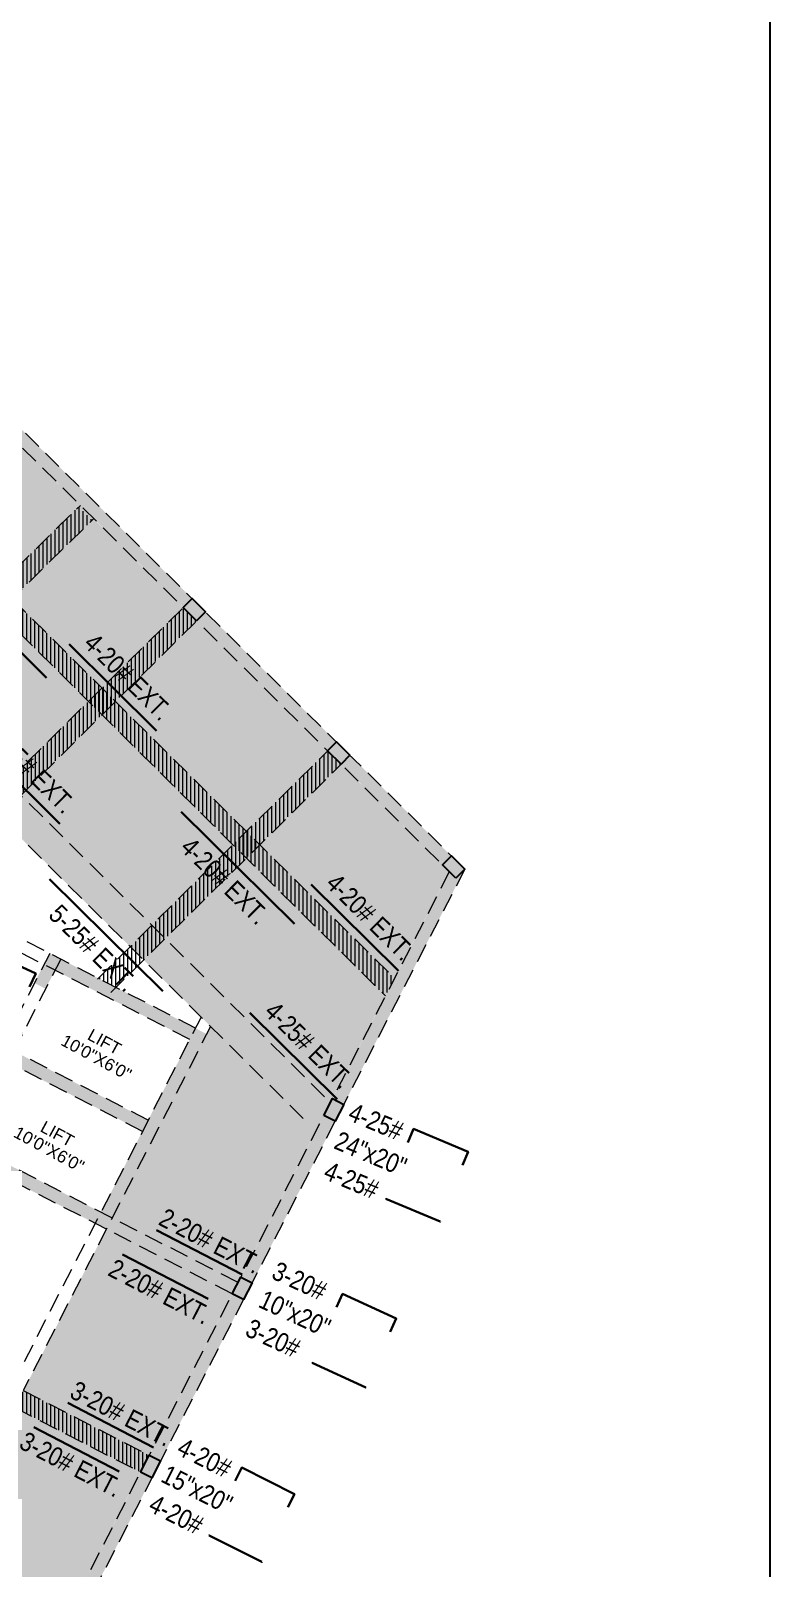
# Model space of a CAD drawing. Header units: inches. Extents: x 1182429 to 1211915, y -922309 to -906718.
# Drawn here: x 1185314 to 1185900, y -914679 to -913460 of the extents above; entities that cross this region are included whole.
import ezdxf

# ---------------------------------------------------------------- set-up
doc = ezdxf.new("R2010")
doc.units = ezdxf.units.IN
doc.header["$LTSCALE"] = 6
doc.linetypes.add('CONTINOUS', pattern=[2000000.0, 1000000.0, 1000000.0])
doc.linetypes.add('DASHED2', pattern=[0.375, 0.25, -0.125])
for name, color, linetype in [('A-CUTOUT', 3, 'CONTINOUS'), ('COLL SIZE', 160, 'Continuous'), ('FITTING', 24, 'Continuous')]:
    doc.layers.add(name, color=color, linetype=linetype)
for name, color, linetype, lineweight in [('column', 240, 'Continuous', 25), ('REINF', 5, 'Continuous', 30), ('TEX', 250, 'Continuous', 30), ('v.b', 200, 'Continuous', 5), ('W', 250, 'Continuous', 5), ('wall', 7, 'Continuous', 30), ('wall new', 3, 'Continuous', 25)]:
    doc.layers.add(name, color=color, linetype=linetype, lineweight=lineweight)
doc.styles.add('ARI', font='arial.ttf')
doc.styles.add('IQ', font='ARIALN.TTF')
pattern_1 = [(90, (53435.826, -12869.1655), (-3.175, 0), [])]

msp = doc.modelspace()

# ---------------------------------------------------------------- hatches: boundary and pattern name
at = {"layer": 'A-CUTOUT', "lineweight": 0, "ltscale": 0.3}
h = msp.add_hatch(dxfattribs=at)
h.set_pattern_fill('AR-BRSTD', color=256, scale=0.08)
h.set_pattern_definition([(0, (44661.9175, -12869.1655), (0, 5.419344), []), (90, (44661.9175, -12869.1655), (-8.128, 5.419344), [5.419344, -5.419344])])
h.paths.add_polyline_path([(1184833.6, -913597.3), (1185551.4, -914310), (1185539.9, -914332.5), (1185534.5, -914327.1), (1184816.7, -913614.3)])
at = {"layer": 'COLL SIZE', "lineweight": 25, "ltscale": 100}
h = msp.add_hatch(color=256, dxfattribs=at)
h.dxf.hatch_style = 1
h.paths.add_polyline_path([(1185445.3, -913927.9), (1185434.6, -913917.3), (1185441.7, -913910.2), (1185452.3, -913920.8)])
h = msp.add_hatch(color=256, dxfattribs=at)
h.dxf.hatch_style = 1
h.paths.add_polyline_path([(1185559.8, -914041.6), (1185549.1, -914031), (1185556.2, -914023.9), (1185566.8, -914034.5)])
h = msp.add_hatch(color=256, dxfattribs=at)
h.dxf.hatch_style = 1
h.paths.add_polyline_path([(1185650.8, -914131.9), (1185640.1, -914121.4), (1185647.2, -914114.3), (1185657.8, -914124.9)])
h = msp.add_hatch(color=256, dxfattribs=at)
h.dxf.hatch_style = 1
h.paths.add_polyline_path([(1185546.2, -914320.2), (1185553.1, -914306.8), (1185562, -914311.4), (1185555.1, -914324.7)])
h = msp.add_hatch(color=256, dxfattribs=at)
h.dxf.hatch_style = 1
h.paths.add_polyline_path([(1185473.5, -914461.6), (1185480.4, -914448.3), (1185489.3, -914452.8), (1185482.4, -914466.2)])
h = msp.add_hatch(color=256, dxfattribs=at)
h.dxf.hatch_style = 1
h.paths.add_polyline_path([(1185400.9, -914603), (1185407.7, -914589.7), (1185416.6, -914594.2), (1185409.8, -914607.6)])
at = {"layer": 'column', "ltscale": 10}
h = msp.add_hatch(color=256, dxfattribs=at)
h.dxf.hatch_style = 1
h.paths.add_polyline_path([(1185316.7, -914215.1), (1185328.7, -914191.6), (1185453.3, -914255.6), (1185373.8, -914410.3), (1185364.9, -914405.8), (1185249.2, -914346.4), (1185261.3, -914322.8), (1185270.2, -914327.4), (1185262.7, -914342), (1185369.4, -914396.9), (1185402.3, -914332.8), (1185295.6, -914278), (1185288.1, -914292.6), (1185279.2, -914288.1), (1185298.8, -914249.9), (1185307.7, -914254.5), (1185300.2, -914269.1), (1185406.9, -914323.9), (1185439.8, -914259.9), (1185333.1, -914205.1), (1185325.5, -914219.7)])
at = {"layer": 'FITTING', "lineweight": 0, "ltscale": 0.3}
h = msp.add_hatch(dxfattribs=at)
h.set_pattern_fill('ANSI31', color=256, angle=45)
h.set_pattern_definition(pattern_1)
h.paths.add_polyline_path([(1185064, -913677.1), (1185602.1, -914211.4), (1185594.9, -914225.4), (1185049.1, -913683.5), (1185059.8, -913672.9)])
h = msp.add_hatch(dxfattribs=at)
h.set_pattern_fill('ANSI31', color=256, angle=45)
h.set_pattern_definition([(90, (53674.2394, -13108.19), (-3.175, 0), [])])
h.paths.add_polyline_path([(1184907.5, -914293.9), (1185362.5, -913848.1), (1185351.9, -913837.4), (1184900.9, -914279.3)])
h = msp.add_hatch(dxfattribs=at)
h.set_pattern_fill('ANSI31', color=256, angle=45)
h.set_pattern_definition([(90, (53756.9727, -13188.0572), (-3.175, 0), [])])
h.paths.add_polyline_path([(1185315.2, -914057), (1185445.2, -913928), (1185434.7, -913917.3), (1185295.3, -914055.7), (1185305.9, -914066.2)])
h = msp.add_hatch(dxfattribs=at)
h.set_pattern_fill('ANSI31', color=256, angle=45)
h.set_pattern_definition([(90, (53871.482, -13301.7608), (-3.175, 0), [])])
h.paths.add_polyline_path([(1185429.7, -914170.7), (1185559.7, -914041.7), (1185549.2, -914031), (1185367.4, -914211.5), (1185381.4, -914218.7)])
h = msp.add_hatch(dxfattribs=at)
h.set_pattern_fill('ANSI31', color=256, angle=45)
h.set_pattern_definition(pattern_1)
h.paths.add_polyline_path([(1185316.6, -914542.9), (1185407.7, -914589.7), (1185400.9, -914603), (1185301.1, -914551.8), (1185307.9, -914538.4)])
at = {"layer": 'wall', "lineweight": 5, "ltscale": 6}
h = msp.add_hatch(dxfattribs=at)
h.set_pattern_fill('AR-HBONE', color=252, scale=0.09)
h.set_pattern_definition([(45, (11759.273, -12731.987), (0, 12.931568814), [27.432, -9.144]), (135, (11765.739, -12725.521), (1e-15, 12.931568814), [27.432, -9.144])])
h.paths.add_polyline_path([(1184821.2, -915485.9), (1185456.4, -914249.5), (1185467, -914226.2), (1184984.8, -913747.4), (1185124.1, -913609.1), (1185645.5, -914126.7), (1184927.3, -915524.6), (1184801.3, -915524.6)])
at = {"layer": 'wall new', "lineweight": 9, "ltscale": 6}
h = msp.add_hatch(dxfattribs=at)
h.set_pattern_fill('AR-CONC', color=256, scale=0.06)
h.set_pattern_definition([(50, (63172.558, -12869.1655), (10.93108014, -0.95634513), [1.143, -12.573]), (355, (63172.558, -12869.165), (-2.114605285, 11.46341071), [0.9144, -10.05843505]), (100.4514447, (63173.469, -12869.245), (8.816474825, 10.507065115), [0.97140053, -10.68541468]), (46.1842, (63172.558, -12866.117), (16.26474245, -2.52253968), [1.7145, -18.8595]), (96.6355576, (63173.913, -12866.328), (14.24424804, 14.84556748), [1.45710139, -16.02813649]), (351.1841512, (63172.558, -12866.117), (14.24424804, 14.84556748), [1.37159802, -15.08758392]), (21, (63174.082, -12866.8795), (9.096863476, -6.13591189), [1.143, -12.573]), (326, (63174.082, -12866.88), (3.7081217, 11.05127797), [0.9144, -10.0584]), (71.451445, (63174.84, -12867.391), (12.80498516, 4.91536613), [0.97140053, -10.68539626]), (37.5, (63172.5577, -12869.1655), (0.185316195, 5.073302332), [0, -9.93648, 0, -10.2108, 0, -10.0965]), (7.5, (63172.5577, -12869.1655), (4.00917975, 6.01083449), [0, -5.82168, 0, -9.70788, 0, -3.8481]), (327.5, (63169.159, -12869.1655), (8.13543571, -0.34372464), [0, -3.81, 0, -11.8872, 0, -15.7734]), (317.5, (63167.635, -12869.1655), (8.887750883, 1.525589462), [0, -4.953, 0, -7.89432, 0, -11.2014])])
h.paths.add_polyline_path([(1184368.2, -915533.4), (1184499.3, -915551.8), (1184608, -915545.5), (1184722.6, -915538.9), (1184796.1, -915534.6), (1184933.4, -915534.6), (1185657.8, -914124.9), (1184527.2, -913002.2), (1183874.6, -913269.7), (1183933.8, -913413.2), (1182845.6, -913858.7), (1183570.9, -915630.7), (1183888.1, -915567.7), (1184187.7, -915508.1)])
h.paths.add_polyline_path([(1184369.5, -915523.5), (1184499.7, -915541.7), (1184607.4, -915535.5), (1184722.1, -915528.9), (1184795.8, -915524.6), (1184927.3, -915524.6), (1185645.6, -914126.8), (1184524.9, -913014), (1183887.6, -913275.2), (1183946.9, -913418.7), (1182858.7, -913864.1), (1183578, -915621.5), (1183885.7, -915557.5), (1184185.7, -915497.8)], flags=16)

# ---------------------------------------------------------------- linework, layer by layer
at = {"layer": 'COLL SIZE', "lineweight": 25, "ltscale": 100}
for points, elevation in [([(1185445.3, -913927.9), (1185434.6, -913917.3), (1185441.7, -913910.2), (1185452.3, -913920.8), (1185445.3, -913927.9)], -84.6), ([(1185559.8, -914041.6), (1185549.1, -914031), (1185556.2, -914023.9), (1185566.8, -914034.5), (1185559.8, -914041.6)], 3884.5), ([(1185650.8, -914131.9), (1185640.1, -914121.4), (1185647.2, -914114.3), (1185657.8, -914124.9), (1185650.8, -914131.9)], -4170.6), ([(1185546.2, -914320.2), (1185553.1, -914306.8), (1185562, -914311.4), (1185555.1, -914324.7), (1185546.2, -914320.2)], 3884.5), ([(1185473.5, -914461.6), (1185480.4, -914448.3), (1185489.3, -914452.8), (1185482.4, -914466.2), (1185473.5, -914461.6)], 3884.5), ([(1185400.9, -914603), (1185407.7, -914589.7), (1185416.6, -914594.2), (1185409.8, -914607.6), (1185400.9, -914603)], -84.6)]:
    msp.add_lwpolyline(points, dxfattribs=dict(at, elevation=elevation))
at = {"layer": 'REINF', "ltscale": 0.3}
for p, q in [((1185236.5, -913884.2, 980.5), (1185326.3, -913973.1, 980.5)), ((1185344.3, -913946.5, 6647.7), (1185413.6, -914015.1, 6647.7)), ((1185267.7, -914020.3, 8635.2), (1185336.9, -914089, 8635.2)), ((1185433.1, -914079.4, -1057.4), (1185522.9, -914168.3, -1057.4)), ((1185328.6, -914132.7, 4031.7), (1185418.4, -914221.7, 4031.7)), ((1185536.2, -914137, 6637.8), (1185605.4, -914205.6, 6637.8)), ((1185487.5, -914238.7, 12421.1), (1185556.8, -914307.3, 12421.1)), ((1185413.6, -914411.2, -12690.1), (1185481.3, -914446.4, -12690.1)), ((1185386.5, -914430.5, -12690.1), (1185454.3, -914465.6, -12690.1)), ((1185343.2, -914548.2, -12690.1), (1185411, -914583.4, -12690.1)), ((1185316.1, -914567.4, -12690.1), (1185383.9, -914602.6, -12690.1))]:
    msp.add_line(p, q, dxfattribs=at)
for points, elevation in [([(1185270.4, -914198.6), (1185275.3, -914188), (1185317.7, -914207.6), (1185312.9, -914218.2)], -956.3), ([(1185612.8, -914341.7), (1185617.3, -914330.9), (1185660.5, -914348.9), (1185656, -914359.7)], -7997.5), ([(1185595.3, -914386.4), (1185595.3, -914386.4), (1185638.4, -914404.4), (1185638.4, -914404.4)], -7997.5), ([(1185556.1, -914472.3), (1185561, -914461.7), (1185603.5, -914481.3), (1185598.6, -914491.9)], -956.3), ([(1185536.9, -914516.4), (1185536.9, -914516.4), (1185579.4, -914536), (1185579.4, -914536)], -956.3)]:
    msp.add_lwpolyline(points, dxfattribs=dict(at, elevation=elevation))
for points in [[(1185475.8, -914609.9), (1185481, -914599.5), (1185522.8, -914620.4), (1185517.6, -914630.8)], [(1185455.2, -914653.3), (1185455.2, -914653.3), (1185497, -914674.3), (1185497, -914674.3)]]:
    msp.add_lwpolyline(points, dxfattribs=at)
at = {"layer": 'TEX', "lineweight": 25, "ltscale": 0.3}
msp.add_lwpolyline([(1185900, -912839.6), (1182679.2, -912839.6), (1182679.2, -917646.8), (1185900, -917646.8)], close=True, dxfattribs=at)
at = {"layer": 'v.b', "linetype": 'DASHED2', "ltscale": 10}
for p, q in [((1184527.2, -913002.2, -4113), (1185657.8, -914124.9, -4171.1)), ((1184524.9, -913014, -4113), (1185645.6, -914126.8, -4170.6)), ((1184833.6, -913597.3, -84.6), (1185551.4, -914310, 3884.5)), ((1184816.7, -913614.3, -84.6), (1185534.5, -914327.1, 3884.5)), ((1185049.1, -913683.5, -2100.7), (1185594.9, -914225.4, -2128.8)), ((1185059.8, -913672.9, -2100.7), (1185602.1, -914211.4, -2128.6)), ((1184900.1, -914280.1, -84.6), (1185353.1, -913836.3, -84.6)), ((1184910.6, -914290.8, -84.6), (1185363.6, -913847, -84.6)), ((1185295.3, -914055.6, 4001.5), (1185434.7, -913917.3, -84.6)), ((1185305.9, -914066.3, 4001.5), (1185445.3, -913927.9, -84.6)), ((1185366.7, -914212.1, 9231.8), (1185549.2, -914031, 3883)), ((1185377.3, -914222.7, 9233.3), (1185559.8, -914041.6, 3884.5)), ((1185645.6, -914126.8, -4170.6), (1184927.3, -915524.6, -4053.8)), ((1185657.8, -914124.9, -4171.1), (1184933.4, -915534.6, -4053.8)), ((1185444.4, -914251, 3884.5), (1185232.5, -914142.2, 3884.5)), ((1185439.8, -914259.9, 3884.5), (1185225.1, -914149.6, 3884.5)), ((1185328.8, -914191.6, 3884.5), (1185249.3, -914346.4, 3884.5)), ((1185337.7, -914196.2, 3884.5), (1185262.8, -914342.1, 3884.5)), ((1185448.9, -914242.1, 3884.5), (1185299.1, -914533.9, 3884.5)), ((1185456.4, -914249.5, 3884.5), (1185307.9, -914538.4, 3884.5)), ((1185478.1, -914452.7, 3884.5), (1185111.3, -914264.3, 3884.5)), ((1185406.9, -914323.9, 3884.5), (1185301, -914269.5, 3884.5)), ((1185473.5, -914461.6, 3884.5), (1185103.9, -914271.7, 3884.5)), ((1185402.4, -914332.8, 3884.5), (1185295, -914277.6, 3884.5)), ((1185307.9, -914538.4, 3884.5), (1185407.7, -914589.7, 3884.5)), ((1185301.1, -914551.8, 3884.5), (1185400.8, -914603, 3884.5))]:
    msp.add_line(p, q, dxfattribs=at)

# ---------------------------------------------------------------- texts
at = {"layer": 'W', "style": 'IQ'}
for s, rotation, p in [('4-20# EXT.', 315.2697, (1185354.8, -913947, 2500.9)), ('4-25# EXT.', 315.2697, (1185278.1, -914020.8, 4488.4)), ('4-20# EXT.', 315.2697, (1185431.5, -914108.9, 2564.8)), ('4-20# EXT.', 315.2697, (1185546.7, -914137.5, 2491)), ('5-25# EXT.', 315.2697, (1185327, -914162.2, 7653.9)), ('4-25# EXT.', 315.2697, (1185498, -914239.1, 8274.3)), ('4-25#', 337.3437, (1185564.3, -914323.5, -7997.5)), ('24"x20"', 337.3437, (1185553.2, -914346, -7997.5)), ('4-25#', 337.3437, (1185544.9, -914370, -7997.5)), ('2-20# EXT.', 332.7031, (1185414.1, -914406.4, -11454.2)), ('2-20# EXT.', 332.7031, (1185374, -914446.6, -11454.2)), ('3-20# EXT.', 332.7031, (1185343.7, -914543.4, -11454.2)), ('3-20# EXT.', 332.7031, (1185303.6, -914583.6, -11454.2)), ('4-20#', 333.392, (1185428.6, -914588.5)), ('15"x20"', 333.392, (1185415.9, -914610.1)), ('4-20#', 333.392, (1185406.1, -914633.5))]:
    msp.add_text(s, height=15, rotation=rotation, dxfattribs=at).set_placement(p)
at = {"layer": 'W', "ltscale": 0.3, "insert": (1185510, -914435.4, -956.3), "char_height": 15, "width": 210.298, "attachment_point": 1, "rotation": 335.2712, "style": 'ARI'}
msp.add_mtext('{\\fArial Narrow|b0|i0|c0|p34;3-20#\\P10"x20"\\P3-20#}', dxfattribs=at)
at = {"layer": 'wall', "lineweight": 25, "style": 'ARI'}
for s, p in [('10\'0"X6\'0"', (1185336.8, -914263.8, -5165.1)), ('LIFT', (1185357.9, -914259.4, -5165.1)), ('10\'0"X6\'0"', (1185299.3, -914336.7, -5165.1)), ('LIFT', (1185320.5, -914332.4, -5165.1))]:
    msp.add_text(s, height=9.6, rotation=331.4916, dxfattribs=at).set_placement(p)

doc.saveas('drawing.dxf')
